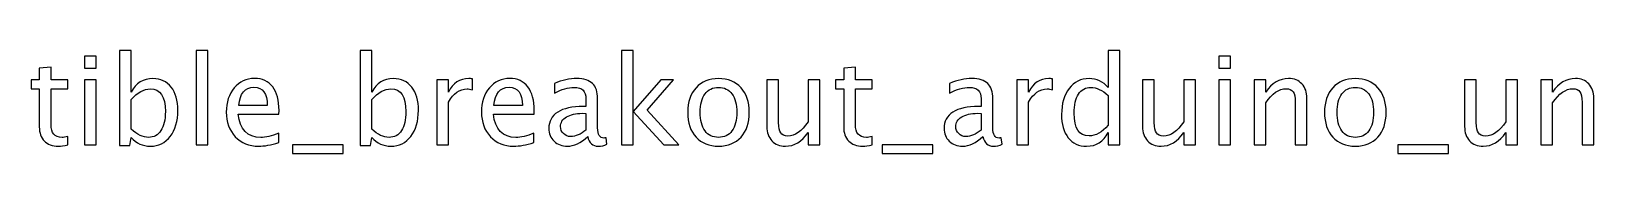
# Model space of a CAD drawing. Header units: centimetres. Extents: x -55 to 43, y -73 to 74.
# Drawn here: x 6.43 to 22.72, y -40.95 to -39.88 of the extents above; entities that cross this region are included whole.
import ezdxf

# ---------------------------------------------------------------- set-up
doc = ezdxf.new("R2010")
doc.units = ezdxf.units.CM
doc.header["$MEASUREMENT"] = 0
doc.layers.add('Layer 1', color=7, linetype='Continuous')

msp = doc.modelspace()

# ---------------------------------------------------------------- linework, layer by layer
at = {"layer": 'Layer 1'}
for points, knots in [([(7.3463, -40.86765), (7.3463, -40.86765), (7.3463, -39.88086), (7.3463, -39.88086), (7.3463, -39.88086), (7.3463, -39.88086), (7.46822, -39.88086), (7.46822, -39.88086), (7.46822, -39.88086), (7.46822, -39.88086), (7.46822, -40.31414), (7.46822, -40.31414), (7.46822, -40.31414), (7.51817, -40.21995), (7.59332, -40.17296), (7.69343, -40.17296), (7.69343, -40.17296), (7.7745, -40.17296), (7.83821, -40.20238), (7.88478, -40.26144), (7.88478, -40.26144), (7.93135, -40.32049), (7.95463, -40.40114), (7.95463, -40.50337), (7.95463, -40.50337), (7.95463, -40.61471), (7.92817, -40.70467), (7.87547, -40.77282), (7.87547, -40.77282), (7.82276, -40.84119), (7.75334, -40.87527), (7.6674, -40.87527), (7.6674, -40.87527), (7.5876, -40.87527), (7.52114, -40.84479), (7.46822, -40.78362), (7.46822, -40.78362), (7.46822, -40.78362), (7.4534, -40.86765), (7.4534, -40.86765), (7.4534, -40.86765), (7.4534, -40.86765), (7.3463, -40.86765), (7.3463, -40.86765)], [0, 0, 0, 0, 0.08333333, 0.08333333, 0.08333333, 0.08333333, 0.16666667, 0.16666667, 0.16666667, 0.16666667, 0.25, 0.25, 0.25, 0.25, 0.33333333, 0.33333333, 0.33333333, 0.33333333, 0.41666667, 0.41666667, 0.41666667, 0.41666667, 0.5, 0.5, 0.5, 0.5, 0.58333333, 0.58333333, 0.58333333, 0.58333333, 0.66666667, 0.66666667, 0.66666667, 0.66666667, 0.75, 0.75, 0.75, 0.75, 0.83333333, 0.83333333, 0.83333333, 0.83333333, 1, 1, 1, 1]), ([(8.14555, -40.86003), (8.14555, -40.86003), (8.14555, -39.88086), (8.14555, -39.88086), (8.14555, -39.88086), (8.14555, -39.88086), (8.26747, -39.88086), (8.26747, -39.88086), (8.26747, -39.88086), (8.26747, -39.88086), (8.26747, -40.86003), (8.26747, -40.86003), (8.26747, -40.86003), (8.26747, -40.86003), (8.14555, -40.86003), (8.14555, -40.86003)], [0, 0, 0, 0, 0.2, 0.2, 0.2, 0.2, 0.4, 0.4, 0.4, 0.4, 0.6, 0.6, 0.6, 0.6, 1, 1, 1, 1]), ([(9.85518, -40.86765), (9.85518, -40.86765), (9.85518, -39.88086), (9.85518, -39.88086), (9.85518, -39.88086), (9.85518, -39.88086), (9.9771, -39.88086), (9.9771, -39.88086), (9.9771, -39.88086), (9.9771, -39.88086), (9.9771, -40.31414), (9.9771, -40.31414), (9.9771, -40.31414), (10.02705, -40.21995), (10.1022, -40.17296), (10.20231, -40.17296), (10.20231, -40.17296), (10.28338, -40.17296), (10.34709, -40.20238), (10.39366, -40.26144), (10.39366, -40.26144), (10.44023, -40.32049), (10.46351, -40.40114), (10.46351, -40.50337), (10.46351, -40.50337), (10.46351, -40.61471), (10.43705, -40.70467), (10.38435, -40.77282), (10.38435, -40.77282), (10.33164, -40.84119), (10.26222, -40.87527), (10.17628, -40.87527), (10.17628, -40.87527), (10.09648, -40.87527), (10.03002, -40.84479), (9.9771, -40.78362), (9.9771, -40.78362), (9.9771, -40.78362), (9.96228, -40.86765), (9.96228, -40.86765), (9.96228, -40.86765), (9.96228, -40.86765), (9.85518, -40.86765), (9.85518, -40.86765)], [0, 0, 0, 0, 0.08333333, 0.08333333, 0.08333333, 0.08333333, 0.16666667, 0.16666667, 0.16666667, 0.16666667, 0.25, 0.25, 0.25, 0.25, 0.33333333, 0.33333333, 0.33333333, 0.33333333, 0.41666667, 0.41666667, 0.41666667, 0.41666667, 0.5, 0.5, 0.5, 0.5, 0.58333333, 0.58333333, 0.58333333, 0.58333333, 0.66666667, 0.66666667, 0.66666667, 0.66666667, 0.75, 0.75, 0.75, 0.75, 0.83333333, 0.83333333, 0.83333333, 0.83333333, 1, 1, 1, 1]), ([(12.58292, -40.86003), (12.58292, -40.86003), (12.58292, -39.88086), (12.58292, -39.88086), (12.58292, -39.88086), (12.58292, -39.88086), (12.70484, -39.88086), (12.70484, -39.88086), (12.70484, -39.88086), (12.70484, -39.88086), (12.70484, -40.51353), (12.70484, -40.51353), (12.70484, -40.51353), (12.70484, -40.51353), (12.99059, -40.18693), (12.99059, -40.18693), (12.99059, -40.18693), (12.99059, -40.18693), (13.12225, -40.18693), (13.12225, -40.18693), (13.12225, -40.18693), (13.12225, -40.18693), (12.8492, -40.50104), (12.8492, -40.50104), (12.8492, -40.50104), (12.8492, -40.50104), (13.1794, -40.86003), (13.1794, -40.86003), (13.1794, -40.86003), (13.1794, -40.86003), (13.02234, -40.86003), (13.02234, -40.86003), (13.02234, -40.86003), (13.02234, -40.86003), (12.70484, -40.5148), (12.70484, -40.5148), (12.70484, -40.5148), (12.70484, -40.5148), (12.70484, -40.86003), (12.70484, -40.86003), (12.70484, -40.86003), (12.70484, -40.86003), (12.58292, -40.86003), (12.58292, -40.86003)], [0, 0, 0, 0, 0.08333333, 0.08333333, 0.08333333, 0.08333333, 0.16666667, 0.16666667, 0.16666667, 0.16666667, 0.25, 0.25, 0.25, 0.25, 0.33333333, 0.33333333, 0.33333333, 0.33333333, 0.41666667, 0.41666667, 0.41666667, 0.41666667, 0.5, 0.5, 0.5, 0.5, 0.58333333, 0.58333333, 0.58333333, 0.58333333, 0.66666667, 0.66666667, 0.66666667, 0.66666667, 0.75, 0.75, 0.75, 0.75, 0.83333333, 0.83333333, 0.83333333, 0.83333333, 1, 1, 1, 1]), ([(17.65763, -40.86003), (17.65763, -40.86003), (17.65763, -40.73366), (17.65763, -40.73366), (17.65763, -40.73366), (17.60789, -40.82807), (17.53296, -40.87527), (17.43284, -40.87527), (17.43284, -40.87527), (17.35156, -40.87527), (17.28764, -40.84585), (17.24107, -40.78679), (17.24107, -40.78679), (17.1945, -40.72774), (17.17122, -40.64709), (17.17122, -40.54486), (17.17122, -40.54486), (17.17122, -40.4331), (17.19768, -40.34314), (17.25038, -40.27498), (17.25038, -40.27498), (17.3033, -40.20704), (17.37273, -40.17296), (17.45888, -40.17296), (17.45888, -40.17296), (17.53867, -40.17296), (17.60514, -40.20344), (17.65763, -40.26461), (17.65763, -40.26461), (17.65763, -40.26461), (17.65763, -39.88086), (17.65763, -39.88086), (17.65763, -39.88086), (17.65763, -39.88086), (17.77955, -39.88086), (17.77955, -39.88086), (17.77955, -39.88086), (17.77955, -39.88086), (17.77955, -40.86003), (17.77955, -40.86003), (17.77955, -40.86003), (17.77955, -40.86003), (17.65763, -40.86003), (17.65763, -40.86003)], [0, 0, 0, 0, 0.08333333, 0.08333333, 0.08333333, 0.08333333, 0.16666667, 0.16666667, 0.16666667, 0.16666667, 0.25, 0.25, 0.25, 0.25, 0.33333333, 0.33333333, 0.33333333, 0.33333333, 0.41666667, 0.41666667, 0.41666667, 0.41666667, 0.5, 0.5, 0.5, 0.5, 0.58333333, 0.58333333, 0.58333333, 0.58333333, 0.66666667, 0.66666667, 0.66666667, 0.66666667, 0.75, 0.75, 0.75, 0.75, 0.83333333, 0.83333333, 0.83333333, 0.83333333, 1, 1, 1, 1]), ([(6.80528, -40.85982), (6.7676, -40.87019), (6.7348, -40.87527), (6.70707, -40.87527), (6.70707, -40.87527), (6.64484, -40.87527), (6.59637, -40.85749), (6.56165, -40.82193), (6.56165, -40.82193), (6.52673, -40.78637), (6.50937, -40.73705), (6.50937, -40.67376), (6.50937, -40.67376), (6.50937, -40.67376), (6.50937, -40.27837), (6.50937, -40.27837), (6.50937, -40.27837), (6.50937, -40.27837), (6.42513, -40.27837), (6.42513, -40.27837), (6.42513, -40.27837), (6.42513, -40.27837), (6.42513, -40.18693), (6.42513, -40.18693), (6.42513, -40.18693), (6.42513, -40.18693), (6.50937, -40.18693), (6.50937, -40.18693), (6.50937, -40.18693), (6.50937, -40.18693), (6.50937, -40.06522), (6.50937, -40.06522), (6.50937, -40.06522), (6.50937, -40.06522), (6.63129, -40.05358), (6.63129, -40.05358), (6.63129, -40.05358), (6.63129, -40.05358), (6.63129, -40.18693), (6.63129, -40.18693), (6.63129, -40.18693), (6.63129, -40.18693), (6.80782, -40.18693), (6.80782, -40.18693), (6.80782, -40.18693), (6.80782, -40.18693), (6.80782, -40.27837), (6.80782, -40.27837), (6.80782, -40.27837), (6.80782, -40.27837), (6.63129, -40.27837), (6.63129, -40.27837), (6.63129, -40.27837), (6.63129, -40.27837), (6.63129, -40.65175), (6.63129, -40.65175), (6.63129, -40.65175), (6.63129, -40.7398), (6.6696, -40.78383), (6.74601, -40.78383), (6.74601, -40.78383), (6.76231, -40.78383), (6.782, -40.78108), (6.80528, -40.77579), (6.80528, -40.77579), (6.80528, -40.77579), (6.80528, -40.85982), (6.80528, -40.85982)], [0, 0, 0, 0, 0.05555556, 0.05555556, 0.05555556, 0.05555556, 0.11111111, 0.11111111, 0.11111111, 0.11111111, 0.16666667, 0.16666667, 0.16666667, 0.16666667, 0.22222222, 0.22222222, 0.22222222, 0.22222222, 0.27777778, 0.27777778, 0.27777778, 0.27777778, 0.33333333, 0.33333333, 0.33333333, 0.33333333, 0.38888889, 0.38888889, 0.38888889, 0.38888889, 0.44444444, 0.44444444, 0.44444444, 0.44444444, 0.5, 0.5, 0.5, 0.5, 0.55555556, 0.55555556, 0.55555556, 0.55555556, 0.61111111, 0.61111111, 0.61111111, 0.61111111, 0.66666667, 0.66666667, 0.66666667, 0.66666667, 0.72222222, 0.72222222, 0.72222222, 0.72222222, 0.77777778, 0.77777778, 0.77777778, 0.77777778, 0.83333333, 0.83333333, 0.83333333, 0.83333333, 0.88888889, 0.88888889, 0.88888889, 0.88888889, 1, 1, 1, 1]), ([(6.97927, -40.06374), (6.97927, -40.06374), (6.97927, -39.94182), (6.97927, -39.94182), (6.97927, -39.94182), (6.97927, -39.94182), (7.10119, -39.94182), (7.10119, -39.94182), (7.10119, -39.94182), (7.10119, -39.94182), (7.10119, -40.06374), (7.10119, -40.06374), (7.10119, -40.06374), (7.10119, -40.06374), (6.97927, -40.06374), (6.97927, -40.06374)], [0, 0, 0, 0, 0.2, 0.2, 0.2, 0.2, 0.4, 0.4, 0.4, 0.4, 0.6, 0.6, 0.6, 0.6, 1, 1, 1, 1]), ([(15.19468, -40.85982), (15.157, -40.87019), (15.1242, -40.87527), (15.09647, -40.87527), (15.09647, -40.87527), (15.03424, -40.87527), (14.98577, -40.85749), (14.95105, -40.82193), (14.95105, -40.82193), (14.91613, -40.78637), (14.89877, -40.73705), (14.89877, -40.67376), (14.89877, -40.67376), (14.89877, -40.67376), (14.89877, -40.27837), (14.89877, -40.27837), (14.89877, -40.27837), (14.89877, -40.27837), (14.81453, -40.27837), (14.81453, -40.27837), (14.81453, -40.27837), (14.81453, -40.27837), (14.81453, -40.18693), (14.81453, -40.18693), (14.81453, -40.18693), (14.81453, -40.18693), (14.89877, -40.18693), (14.89877, -40.18693), (14.89877, -40.18693), (14.89877, -40.18693), (14.89877, -40.06522), (14.89877, -40.06522), (14.89877, -40.06522), (14.89877, -40.06522), (15.02069, -40.05358), (15.02069, -40.05358), (15.02069, -40.05358), (15.02069, -40.05358), (15.02069, -40.18693), (15.02069, -40.18693), (15.02069, -40.18693), (15.02069, -40.18693), (15.19722, -40.18693), (15.19722, -40.18693), (15.19722, -40.18693), (15.19722, -40.18693), (15.19722, -40.27837), (15.19722, -40.27837), (15.19722, -40.27837), (15.19722, -40.27837), (15.02069, -40.27837), (15.02069, -40.27837), (15.02069, -40.27837), (15.02069, -40.27837), (15.02069, -40.65175), (15.02069, -40.65175), (15.02069, -40.65175), (15.02069, -40.7398), (15.059, -40.78383), (15.13541, -40.78383), (15.13541, -40.78383), (15.15171, -40.78383), (15.1714, -40.78108), (15.19468, -40.77579), (15.19468, -40.77579), (15.19468, -40.77579), (15.19468, -40.85982), (15.19468, -40.85982)], [0, 0, 0, 0, 0.05555556, 0.05555556, 0.05555556, 0.05555556, 0.11111111, 0.11111111, 0.11111111, 0.11111111, 0.16666667, 0.16666667, 0.16666667, 0.16666667, 0.22222222, 0.22222222, 0.22222222, 0.22222222, 0.27777778, 0.27777778, 0.27777778, 0.27777778, 0.33333333, 0.33333333, 0.33333333, 0.33333333, 0.38888889, 0.38888889, 0.38888889, 0.38888889, 0.44444444, 0.44444444, 0.44444444, 0.44444444, 0.5, 0.5, 0.5, 0.5, 0.55555556, 0.55555556, 0.55555556, 0.55555556, 0.61111111, 0.61111111, 0.61111111, 0.61111111, 0.66666667, 0.66666667, 0.66666667, 0.66666667, 0.72222222, 0.72222222, 0.72222222, 0.72222222, 0.77777778, 0.77777778, 0.77777778, 0.77777778, 0.83333333, 0.83333333, 0.83333333, 0.83333333, 0.88888889, 0.88888889, 0.88888889, 0.88888889, 1, 1, 1, 1]), ([(18.81206, -40.06374), (18.81206, -40.06374), (18.81206, -39.94182), (18.81206, -39.94182), (18.81206, -39.94182), (18.81206, -39.94182), (18.93398, -39.94182), (18.93398, -39.94182), (18.93398, -39.94182), (18.93398, -39.94182), (18.93398, -40.06374), (18.93398, -40.06374), (18.93398, -40.06374), (18.93398, -40.06374), (18.81206, -40.06374), (18.81206, -40.06374)], [0, 0, 0, 0, 0.2, 0.2, 0.2, 0.2, 0.4, 0.4, 0.4, 0.4, 0.6, 0.6, 0.6, 0.6, 1, 1, 1, 1]), ([(6.97927, -40.86003), (6.97927, -40.86003), (6.97927, -40.18693), (6.97927, -40.18693), (6.97927, -40.18693), (6.97927, -40.18693), (7.10119, -40.18693), (7.10119, -40.18693), (7.10119, -40.18693), (7.10119, -40.18693), (7.10119, -40.86003), (7.10119, -40.86003), (7.10119, -40.86003), (7.10119, -40.86003), (6.97927, -40.86003), (6.97927, -40.86003)], [0, 0, 0, 0, 0.2, 0.2, 0.2, 0.2, 0.4, 0.4, 0.4, 0.4, 0.6, 0.6, 0.6, 0.6, 1, 1, 1, 1]), ([(9.00661, -40.83844), (8.9247, -40.86299), (8.85463, -40.87527), (8.79621, -40.87527), (8.79621, -40.87527), (8.69652, -40.87527), (8.61545, -40.84225), (8.55301, -40.77642), (8.55301, -40.77642), (8.49057, -40.71059), (8.45924, -40.62529), (8.45924, -40.5203), (8.45924, -40.5203), (8.45924, -40.41849), (8.48676, -40.33488), (8.542, -40.26948), (8.542, -40.26948), (8.59725, -40.20429), (8.66794, -40.17169), (8.75409, -40.17169), (8.75409, -40.17169), (8.83558, -40.17169), (8.89866, -40.20069), (8.94311, -40.25868), (8.94311, -40.25868), (8.98756, -40.31668), (9.00979, -40.39881), (9.00979, -40.50528), (9.00979, -40.50528), (9.00979, -40.50528), (9.00915, -40.54253), (9.00915, -40.54253), (9.00915, -40.54253), (9.00915, -40.54253), (8.5837, -40.54253), (8.5837, -40.54253), (8.5837, -40.54253), (8.60148, -40.7034), (8.68001, -40.78383), (8.81907, -40.78383), (8.81907, -40.78383), (8.87009, -40.78383), (8.93253, -40.76944), (9.00661, -40.74065), (9.00661, -40.74065), (9.00661, -40.74065), (9.00661, -40.83844), (9.00661, -40.83844)], [0, 0, 0, 0, 0.07692308, 0.07692308, 0.07692308, 0.07692308, 0.15384615, 0.15384615, 0.15384615, 0.15384615, 0.23076923, 0.23076923, 0.23076923, 0.23076923, 0.30769231, 0.30769231, 0.30769231, 0.30769231, 0.38461538, 0.38461538, 0.38461538, 0.38461538, 0.46153846, 0.46153846, 0.46153846, 0.46153846, 0.53846154, 0.53846154, 0.53846154, 0.53846154, 0.61538462, 0.61538462, 0.61538462, 0.61538462, 0.69230769, 0.69230769, 0.69230769, 0.69230769, 0.76923077, 0.76923077, 0.76923077, 0.76923077, 0.84615385, 0.84615385, 0.84615385, 0.84615385, 1, 1, 1, 1]), ([(10.65443, -40.86003), (10.65443, -40.86003), (10.65443, -40.18693), (10.65443, -40.18693), (10.65443, -40.18693), (10.65443, -40.18693), (10.77635, -40.18693), (10.77635, -40.18693), (10.77635, -40.18693), (10.77635, -40.18693), (10.77635, -40.31414), (10.77635, -40.31414), (10.77635, -40.31414), (10.82482, -40.21995), (10.8951, -40.17296), (10.98738, -40.17296), (10.98738, -40.17296), (10.99987, -40.17296), (11.01299, -40.17402), (11.02654, -40.17613), (11.02654, -40.17613), (11.02654, -40.17613), (11.02654, -40.29022), (11.02654, -40.29022), (11.02654, -40.29022), (11.00537, -40.28324), (10.98675, -40.27964), (10.97066, -40.27964), (10.97066, -40.27964), (10.89319, -40.27964), (10.82842, -40.32536), (10.77635, -40.41701), (10.77635, -40.41701), (10.77635, -40.41701), (10.77635, -40.86003), (10.77635, -40.86003), (10.77635, -40.86003), (10.77635, -40.86003), (10.65443, -40.86003), (10.65443, -40.86003)], [0, 0, 0, 0, 0.09090909, 0.09090909, 0.09090909, 0.09090909, 0.18181818, 0.18181818, 0.18181818, 0.18181818, 0.27272727, 0.27272727, 0.27272727, 0.27272727, 0.36363636, 0.36363636, 0.36363636, 0.36363636, 0.45454545, 0.45454545, 0.45454545, 0.45454545, 0.54545455, 0.54545455, 0.54545455, 0.54545455, 0.63636364, 0.63636364, 0.63636364, 0.63636364, 0.72727273, 0.72727273, 0.72727273, 0.72727273, 0.81818182, 0.81818182, 0.81818182, 0.81818182, 1, 1, 1, 1]), ([(11.6681, -40.83844), (11.58619, -40.86299), (11.51612, -40.87527), (11.4577, -40.87527), (11.4577, -40.87527), (11.35801, -40.87527), (11.27694, -40.84225), (11.2145, -40.77642), (11.2145, -40.77642), (11.15206, -40.71059), (11.12073, -40.62529), (11.12073, -40.5203), (11.12073, -40.5203), (11.12073, -40.41849), (11.14825, -40.33488), (11.20349, -40.26948), (11.20349, -40.26948), (11.25874, -40.20429), (11.32943, -40.17169), (11.41558, -40.17169), (11.41558, -40.17169), (11.49707, -40.17169), (11.56015, -40.20069), (11.6046, -40.25868), (11.6046, -40.25868), (11.64905, -40.31668), (11.67128, -40.39881), (11.67128, -40.50528), (11.67128, -40.50528), (11.67128, -40.50528), (11.67064, -40.54253), (11.67064, -40.54253), (11.67064, -40.54253), (11.67064, -40.54253), (11.24519, -40.54253), (11.24519, -40.54253), (11.24519, -40.54253), (11.26297, -40.7034), (11.3415, -40.78383), (11.48056, -40.78383), (11.48056, -40.78383), (11.53158, -40.78383), (11.59402, -40.76944), (11.6681, -40.74065), (11.6681, -40.74065), (11.6681, -40.74065), (11.6681, -40.83844), (11.6681, -40.83844)], [0, 0, 0, 0, 0.07692308, 0.07692308, 0.07692308, 0.07692308, 0.15384615, 0.15384615, 0.15384615, 0.15384615, 0.23076923, 0.23076923, 0.23076923, 0.23076923, 0.30769231, 0.30769231, 0.30769231, 0.30769231, 0.38461538, 0.38461538, 0.38461538, 0.38461538, 0.46153846, 0.46153846, 0.46153846, 0.46153846, 0.53846154, 0.53846154, 0.53846154, 0.53846154, 0.61538462, 0.61538462, 0.61538462, 0.61538462, 0.69230769, 0.69230769, 0.69230769, 0.69230769, 0.76923077, 0.76923077, 0.76923077, 0.76923077, 0.84615385, 0.84615385, 0.84615385, 0.84615385, 1, 1, 1, 1]), ([(12.22859, -40.7743), (12.15536, -40.84161), (12.08487, -40.87527), (12.01714, -40.87527), (12.01714, -40.87527), (11.96147, -40.87527), (11.91511, -40.85791), (11.8785, -40.82299), (11.8785, -40.82299), (11.84167, -40.78806), (11.82325, -40.74404), (11.82325, -40.69091), (11.82325, -40.69091), (11.82325, -40.61746), (11.85415, -40.56094), (11.91596, -40.52157), (11.91596, -40.52157), (11.97777, -40.4822), (12.06646, -40.46252), (12.18203, -40.46252), (12.18203, -40.46252), (12.18203, -40.46252), (12.2106, -40.46252), (12.2106, -40.46252), (12.2106, -40.46252), (12.2106, -40.46252), (12.2106, -40.38145), (12.2106, -40.38145), (12.2106, -40.38145), (12.2106, -40.30335), (12.16996, -40.2644), (12.08847, -40.2644), (12.08847, -40.2644), (12.02539, -40.2644), (11.95639, -40.2843), (11.88167, -40.32409), (11.88167, -40.32409), (11.88167, -40.32409), (11.88167, -40.22376), (11.88167, -40.22376), (11.88167, -40.22376), (11.9638, -40.18989), (12.04127, -40.17296), (12.11387, -40.17296), (12.11387, -40.17296), (12.18859, -40.17296), (12.24383, -40.18989), (12.27918, -40.22397), (12.27918, -40.22397), (12.31474, -40.25805), (12.33252, -40.31054), (12.33252, -40.38145), (12.33252, -40.38145), (12.33252, -40.38145), (12.33252, -40.68562), (12.33252, -40.68562), (12.33252, -40.68562), (12.33252, -40.75525), (12.3539, -40.79018), (12.39687, -40.79018), (12.39687, -40.79018), (12.40216, -40.79018), (12.40999, -40.78933), (12.42036, -40.78764), (12.42036, -40.78764), (12.42036, -40.78764), (12.42904, -40.85537), (12.42904, -40.85537), (12.42904, -40.85537), (12.40131, -40.86871), (12.37083, -40.87527), (12.33739, -40.87527), (12.33739, -40.87527), (12.28045, -40.87527), (12.24426, -40.84161), (12.22859, -40.7743)], [0, 0, 0, 0, 0.05, 0.05, 0.05, 0.05, 0.1, 0.1, 0.1, 0.1, 0.15, 0.15, 0.15, 0.15, 0.2, 0.2, 0.2, 0.2, 0.25, 0.25, 0.25, 0.25, 0.3, 0.3, 0.3, 0.3, 0.35, 0.35, 0.35, 0.35, 0.4, 0.4, 0.4, 0.4, 0.45, 0.45, 0.45, 0.45, 0.5, 0.5, 0.5, 0.5, 0.55, 0.55, 0.55, 0.55, 0.6, 0.6, 0.6, 0.6, 0.65, 0.65, 0.65, 0.65, 0.7, 0.7, 0.7, 0.7, 0.75, 0.75, 0.75, 0.75, 0.8, 0.8, 0.8, 0.8, 0.85, 0.85, 0.85, 0.85, 0.9, 0.9, 0.9, 0.9, 1, 1, 1, 1]), ([(13.59321, -40.87527), (13.49436, -40.87527), (13.41605, -40.84373), (13.35847, -40.78065), (13.35847, -40.78065), (13.30069, -40.71758), (13.2719, -40.63185), (13.2719, -40.52369), (13.2719, -40.52369), (13.2719, -40.41574), (13.30069, -40.33023), (13.35847, -40.26736), (13.35847, -40.26736), (13.41605, -40.2045), (13.49436, -40.17296), (13.59321, -40.17296), (13.59321, -40.17296), (13.69206, -40.17296), (13.77038, -40.2045), (13.82795, -40.26736), (13.82795, -40.26736), (13.88573, -40.33023), (13.91452, -40.41574), (13.91452, -40.52369), (13.91452, -40.52369), (13.91452, -40.63185), (13.88573, -40.71758), (13.82795, -40.78065), (13.82795, -40.78065), (13.77038, -40.84373), (13.69206, -40.87527), (13.59321, -40.87527)], [0, 0, 0, 0, 0.11111111, 0.11111111, 0.11111111, 0.11111111, 0.22222222, 0.22222222, 0.22222222, 0.22222222, 0.33333333, 0.33333333, 0.33333333, 0.33333333, 0.44444444, 0.44444444, 0.44444444, 0.44444444, 0.55555556, 0.55555556, 0.55555556, 0.55555556, 0.66666667, 0.66666667, 0.66666667, 0.66666667, 0.77777778, 0.77777778, 0.77777778, 0.77777778, 1, 1, 1, 1]), ([(14.52708, -40.86003), (14.52708, -40.86003), (14.52708, -40.73345), (14.52708, -40.73345), (14.52708, -40.73345), (14.4621, -40.82807), (14.38315, -40.87527), (14.29044, -40.87527), (14.29044, -40.87527), (14.23159, -40.87527), (14.18482, -40.85685), (14.1501, -40.81981), (14.1501, -40.81981), (14.11518, -40.78277), (14.09782, -40.73303), (14.09782, -40.67016), (14.09782, -40.67016), (14.09782, -40.67016), (14.09782, -40.18693), (14.09782, -40.18693), (14.09782, -40.18693), (14.09782, -40.18693), (14.21974, -40.18693), (14.21974, -40.18693), (14.21974, -40.18693), (14.21974, -40.18693), (14.21974, -40.63037), (14.21974, -40.63037), (14.21974, -40.63037), (14.21974, -40.68096), (14.22715, -40.71673), (14.24175, -40.7379), (14.24175, -40.7379), (14.25657, -40.75928), (14.28112, -40.76986), (14.31563, -40.76986), (14.31563, -40.76986), (14.39013, -40.76986), (14.46083, -40.72096), (14.52708, -40.62296), (14.52708, -40.62296), (14.52708, -40.62296), (14.52708, -40.18693), (14.52708, -40.18693), (14.52708, -40.18693), (14.52708, -40.18693), (14.649, -40.18693), (14.649, -40.18693), (14.649, -40.18693), (14.649, -40.18693), (14.649, -40.86003), (14.649, -40.86003), (14.649, -40.86003), (14.649, -40.86003), (14.52708, -40.86003), (14.52708, -40.86003)], [0, 0, 0, 0, 0.06666667, 0.06666667, 0.06666667, 0.06666667, 0.13333333, 0.13333333, 0.13333333, 0.13333333, 0.2, 0.2, 0.2, 0.2, 0.26666667, 0.26666667, 0.26666667, 0.26666667, 0.33333333, 0.33333333, 0.33333333, 0.33333333, 0.4, 0.4, 0.4, 0.4, 0.46666667, 0.46666667, 0.46666667, 0.46666667, 0.53333333, 0.53333333, 0.53333333, 0.53333333, 0.6, 0.6, 0.6, 0.6, 0.66666667, 0.66666667, 0.66666667, 0.66666667, 0.73333333, 0.73333333, 0.73333333, 0.73333333, 0.8, 0.8, 0.8, 0.8, 0.86666667, 0.86666667, 0.86666667, 0.86666667, 1, 1, 1, 1]), ([(16.35059, -40.7743), (16.27736, -40.84161), (16.20687, -40.87527), (16.13914, -40.87527), (16.13914, -40.87527), (16.08347, -40.87527), (16.03711, -40.85791), (16.0005, -40.82299), (16.0005, -40.82299), (15.96367, -40.78806), (15.94525, -40.74404), (15.94525, -40.69091), (15.94525, -40.69091), (15.94525, -40.61746), (15.97615, -40.56094), (16.03796, -40.52157), (16.03796, -40.52157), (16.09977, -40.4822), (16.18846, -40.46252), (16.30403, -40.46252), (16.30403, -40.46252), (16.30403, -40.46252), (16.3326, -40.46252), (16.3326, -40.46252), (16.3326, -40.46252), (16.3326, -40.46252), (16.3326, -40.38145), (16.3326, -40.38145), (16.3326, -40.38145), (16.3326, -40.30335), (16.29196, -40.2644), (16.21047, -40.2644), (16.21047, -40.2644), (16.14739, -40.2644), (16.07839, -40.2843), (16.00367, -40.32409), (16.00367, -40.32409), (16.00367, -40.32409), (16.00367, -40.22376), (16.00367, -40.22376), (16.00367, -40.22376), (16.0858, -40.18989), (16.16327, -40.17296), (16.23587, -40.17296), (16.23587, -40.17296), (16.31059, -40.17296), (16.36583, -40.18989), (16.40118, -40.22397), (16.40118, -40.22397), (16.43674, -40.25805), (16.45452, -40.31054), (16.45452, -40.38145), (16.45452, -40.38145), (16.45452, -40.38145), (16.45452, -40.68562), (16.45452, -40.68562), (16.45452, -40.68562), (16.45452, -40.75525), (16.4759, -40.79018), (16.51887, -40.79018), (16.51887, -40.79018), (16.52416, -40.79018), (16.53199, -40.78933), (16.54236, -40.78764), (16.54236, -40.78764), (16.54236, -40.78764), (16.55104, -40.85537), (16.55104, -40.85537), (16.55104, -40.85537), (16.52331, -40.86871), (16.49283, -40.87527), (16.45939, -40.87527), (16.45939, -40.87527), (16.40245, -40.87527), (16.36626, -40.84161), (16.35059, -40.7743)], [0, 0, 0, 0, 0.05, 0.05, 0.05, 0.05, 0.1, 0.1, 0.1, 0.1, 0.15, 0.15, 0.15, 0.15, 0.2, 0.2, 0.2, 0.2, 0.25, 0.25, 0.25, 0.25, 0.3, 0.3, 0.3, 0.3, 0.35, 0.35, 0.35, 0.35, 0.4, 0.4, 0.4, 0.4, 0.45, 0.45, 0.45, 0.45, 0.5, 0.5, 0.5, 0.5, 0.55, 0.55, 0.55, 0.55, 0.6, 0.6, 0.6, 0.6, 0.65, 0.65, 0.65, 0.65, 0.7, 0.7, 0.7, 0.7, 0.75, 0.75, 0.75, 0.75, 0.8, 0.8, 0.8, 0.8, 0.85, 0.85, 0.85, 0.85, 0.9, 0.9, 0.9, 0.9, 1, 1, 1, 1]), ([(16.70492, -40.86003), (16.70492, -40.86003), (16.70492, -40.18693), (16.70492, -40.18693), (16.70492, -40.18693), (16.70492, -40.18693), (16.82684, -40.18693), (16.82684, -40.18693), (16.82684, -40.18693), (16.82684, -40.18693), (16.82684, -40.31414), (16.82684, -40.31414), (16.82684, -40.31414), (16.87531, -40.21995), (16.94559, -40.17296), (17.03787, -40.17296), (17.03787, -40.17296), (17.05036, -40.17296), (17.06348, -40.17402), (17.07703, -40.17613), (17.07703, -40.17613), (17.07703, -40.17613), (17.07703, -40.29022), (17.07703, -40.29022), (17.07703, -40.29022), (17.05586, -40.28324), (17.03724, -40.27964), (17.02115, -40.27964), (17.02115, -40.27964), (16.94368, -40.27964), (16.87891, -40.32536), (16.82684, -40.41701), (16.82684, -40.41701), (16.82684, -40.41701), (16.82684, -40.86003), (16.82684, -40.86003), (16.82684, -40.86003), (16.82684, -40.86003), (16.70492, -40.86003), (16.70492, -40.86003)], [0, 0, 0, 0, 0.09090909, 0.09090909, 0.09090909, 0.09090909, 0.18181818, 0.18181818, 0.18181818, 0.18181818, 0.27272727, 0.27272727, 0.27272727, 0.27272727, 0.36363636, 0.36363636, 0.36363636, 0.36363636, 0.45454545, 0.45454545, 0.45454545, 0.45454545, 0.54545455, 0.54545455, 0.54545455, 0.54545455, 0.63636364, 0.63636364, 0.63636364, 0.63636364, 0.72727273, 0.72727273, 0.72727273, 0.72727273, 0.81818182, 0.81818182, 0.81818182, 0.81818182, 1, 1, 1, 1]), ([(18.44545, -40.86003), (18.44545, -40.86003), (18.44545, -40.73345), (18.44545, -40.73345), (18.44545, -40.73345), (18.38047, -40.82807), (18.30152, -40.87527), (18.20881, -40.87527), (18.20881, -40.87527), (18.14996, -40.87527), (18.10319, -40.85685), (18.06847, -40.81981), (18.06847, -40.81981), (18.03355, -40.78277), (18.01619, -40.73303), (18.01619, -40.67016), (18.01619, -40.67016), (18.01619, -40.67016), (18.01619, -40.18693), (18.01619, -40.18693), (18.01619, -40.18693), (18.01619, -40.18693), (18.13811, -40.18693), (18.13811, -40.18693), (18.13811, -40.18693), (18.13811, -40.18693), (18.13811, -40.63037), (18.13811, -40.63037), (18.13811, -40.63037), (18.13811, -40.68096), (18.14552, -40.71673), (18.16012, -40.7379), (18.16012, -40.7379), (18.17494, -40.75928), (18.19949, -40.76986), (18.234, -40.76986), (18.234, -40.76986), (18.3085, -40.76986), (18.3792, -40.72096), (18.44545, -40.62296), (18.44545, -40.62296), (18.44545, -40.62296), (18.44545, -40.18693), (18.44545, -40.18693), (18.44545, -40.18693), (18.44545, -40.18693), (18.56737, -40.18693), (18.56737, -40.18693), (18.56737, -40.18693), (18.56737, -40.18693), (18.56737, -40.86003), (18.56737, -40.86003), (18.56737, -40.86003), (18.56737, -40.86003), (18.44545, -40.86003), (18.44545, -40.86003)], [0, 0, 0, 0, 0.06666667, 0.06666667, 0.06666667, 0.06666667, 0.13333333, 0.13333333, 0.13333333, 0.13333333, 0.2, 0.2, 0.2, 0.2, 0.26666667, 0.26666667, 0.26666667, 0.26666667, 0.33333333, 0.33333333, 0.33333333, 0.33333333, 0.4, 0.4, 0.4, 0.4, 0.46666667, 0.46666667, 0.46666667, 0.46666667, 0.53333333, 0.53333333, 0.53333333, 0.53333333, 0.6, 0.6, 0.6, 0.6, 0.66666667, 0.66666667, 0.66666667, 0.66666667, 0.73333333, 0.73333333, 0.73333333, 0.73333333, 0.8, 0.8, 0.8, 0.8, 0.86666667, 0.86666667, 0.86666667, 0.86666667, 1, 1, 1, 1]), ([(18.81206, -40.86003), (18.81206, -40.86003), (18.81206, -40.18693), (18.81206, -40.18693), (18.81206, -40.18693), (18.81206, -40.18693), (18.93398, -40.18693), (18.93398, -40.18693), (18.93398, -40.18693), (18.93398, -40.18693), (18.93398, -40.86003), (18.93398, -40.86003), (18.93398, -40.86003), (18.93398, -40.86003), (18.81206, -40.86003), (18.81206, -40.86003)], [0, 0, 0, 0, 0.2, 0.2, 0.2, 0.2, 0.4, 0.4, 0.4, 0.4, 0.6, 0.6, 0.6, 0.6, 1, 1, 1, 1]), ([(19.17909, -40.86003), (19.17909, -40.86003), (19.17909, -40.18693), (19.17909, -40.18693), (19.17909, -40.18693), (19.17909, -40.18693), (19.30101, -40.18693), (19.30101, -40.18693), (19.30101, -40.18693), (19.30101, -40.18693), (19.30101, -40.31414), (19.30101, -40.31414), (19.30101, -40.31414), (19.36557, -40.21995), (19.44473, -40.17296), (19.53829, -40.17296), (19.53829, -40.17296), (19.59713, -40.17296), (19.64391, -40.19137), (19.67841, -40.22842), (19.67841, -40.22842), (19.71291, -40.26525), (19.73027, -40.31499), (19.73027, -40.37722), (19.73027, -40.37722), (19.73027, -40.37722), (19.73027, -40.86003), (19.73027, -40.86003), (19.73027, -40.86003), (19.73027, -40.86003), (19.60835, -40.86003), (19.60835, -40.86003), (19.60835, -40.86003), (19.60835, -40.86003), (19.60835, -40.41701), (19.60835, -40.41701), (19.60835, -40.41701), (19.60835, -40.36706), (19.60094, -40.3315), (19.58634, -40.31033), (19.58634, -40.31033), (19.57152, -40.28895), (19.54718, -40.27837), (19.5131, -40.27837), (19.5131, -40.27837), (19.43817, -40.27837), (19.36747, -40.32726), (19.30101, -40.42505), (19.30101, -40.42505), (19.30101, -40.42505), (19.30101, -40.86003), (19.30101, -40.86003), (19.30101, -40.86003), (19.30101, -40.86003), (19.17909, -40.86003), (19.17909, -40.86003)], [0, 0, 0, 0, 0.06666667, 0.06666667, 0.06666667, 0.06666667, 0.13333333, 0.13333333, 0.13333333, 0.13333333, 0.2, 0.2, 0.2, 0.2, 0.26666667, 0.26666667, 0.26666667, 0.26666667, 0.33333333, 0.33333333, 0.33333333, 0.33333333, 0.4, 0.4, 0.4, 0.4, 0.46666667, 0.46666667, 0.46666667, 0.46666667, 0.53333333, 0.53333333, 0.53333333, 0.53333333, 0.6, 0.6, 0.6, 0.6, 0.66666667, 0.66666667, 0.66666667, 0.66666667, 0.73333333, 0.73333333, 0.73333333, 0.73333333, 0.8, 0.8, 0.8, 0.8, 0.86666667, 0.86666667, 0.86666667, 0.86666667, 1, 1, 1, 1]), ([(20.23531, -40.87527), (20.13646, -40.87527), (20.05815, -40.84373), (20.00057, -40.78065), (20.00057, -40.78065), (19.94279, -40.71758), (19.914, -40.63185), (19.914, -40.52369), (19.914, -40.52369), (19.914, -40.41574), (19.94279, -40.33023), (20.00057, -40.26736), (20.00057, -40.26736), (20.05815, -40.2045), (20.13646, -40.17296), (20.23531, -40.17296), (20.23531, -40.17296), (20.33416, -40.17296), (20.41248, -40.2045), (20.47005, -40.26736), (20.47005, -40.26736), (20.52783, -40.33023), (20.55662, -40.41574), (20.55662, -40.52369), (20.55662, -40.52369), (20.55662, -40.63185), (20.52783, -40.71758), (20.47005, -40.78065), (20.47005, -40.78065), (20.41248, -40.84373), (20.33416, -40.87527), (20.23531, -40.87527)], [0, 0, 0, 0, 0.11111111, 0.11111111, 0.11111111, 0.11111111, 0.22222222, 0.22222222, 0.22222222, 0.22222222, 0.33333333, 0.33333333, 0.33333333, 0.33333333, 0.44444444, 0.44444444, 0.44444444, 0.44444444, 0.55555556, 0.55555556, 0.55555556, 0.55555556, 0.66666667, 0.66666667, 0.66666667, 0.66666667, 0.77777778, 0.77777778, 0.77777778, 0.77777778, 1, 1, 1, 1]), ([(21.80418, -40.86003), (21.80418, -40.86003), (21.80418, -40.73345), (21.80418, -40.73345), (21.80418, -40.73345), (21.7392, -40.82807), (21.66025, -40.87527), (21.56754, -40.87527), (21.56754, -40.87527), (21.50869, -40.87527), (21.46192, -40.85685), (21.4272, -40.81981), (21.4272, -40.81981), (21.39228, -40.78277), (21.37492, -40.73303), (21.37492, -40.67016), (21.37492, -40.67016), (21.37492, -40.67016), (21.37492, -40.18693), (21.37492, -40.18693), (21.37492, -40.18693), (21.37492, -40.18693), (21.49684, -40.18693), (21.49684, -40.18693), (21.49684, -40.18693), (21.49684, -40.18693), (21.49684, -40.63037), (21.49684, -40.63037), (21.49684, -40.63037), (21.49684, -40.68096), (21.50425, -40.71673), (21.51885, -40.7379), (21.51885, -40.7379), (21.53367, -40.75928), (21.55822, -40.76986), (21.59273, -40.76986), (21.59273, -40.76986), (21.66723, -40.76986), (21.73793, -40.72096), (21.80418, -40.62296), (21.80418, -40.62296), (21.80418, -40.62296), (21.80418, -40.18693), (21.80418, -40.18693), (21.80418, -40.18693), (21.80418, -40.18693), (21.9261, -40.18693), (21.9261, -40.18693), (21.9261, -40.18693), (21.9261, -40.18693), (21.9261, -40.86003), (21.9261, -40.86003), (21.9261, -40.86003), (21.9261, -40.86003), (21.80418, -40.86003), (21.80418, -40.86003)], [0, 0, 0, 0, 0.06666667, 0.06666667, 0.06666667, 0.06666667, 0.13333333, 0.13333333, 0.13333333, 0.13333333, 0.2, 0.2, 0.2, 0.2, 0.26666667, 0.26666667, 0.26666667, 0.26666667, 0.33333333, 0.33333333, 0.33333333, 0.33333333, 0.4, 0.4, 0.4, 0.4, 0.46666667, 0.46666667, 0.46666667, 0.46666667, 0.53333333, 0.53333333, 0.53333333, 0.53333333, 0.6, 0.6, 0.6, 0.6, 0.66666667, 0.66666667, 0.66666667, 0.66666667, 0.73333333, 0.73333333, 0.73333333, 0.73333333, 0.8, 0.8, 0.8, 0.8, 0.86666667, 0.86666667, 0.86666667, 0.86666667, 1, 1, 1, 1]), ([(22.17079, -40.86003), (22.17079, -40.86003), (22.17079, -40.18693), (22.17079, -40.18693), (22.17079, -40.18693), (22.17079, -40.18693), (22.29271, -40.18693), (22.29271, -40.18693), (22.29271, -40.18693), (22.29271, -40.18693), (22.29271, -40.31414), (22.29271, -40.31414), (22.29271, -40.31414), (22.35727, -40.21995), (22.43643, -40.17296), (22.52999, -40.17296), (22.52999, -40.17296), (22.58883, -40.17296), (22.63561, -40.19137), (22.67011, -40.22842), (22.67011, -40.22842), (22.70461, -40.26525), (22.72197, -40.31499), (22.72197, -40.37722), (22.72197, -40.37722), (22.72197, -40.37722), (22.72197, -40.86003), (22.72197, -40.86003), (22.72197, -40.86003), (22.72197, -40.86003), (22.60005, -40.86003), (22.60005, -40.86003), (22.60005, -40.86003), (22.60005, -40.86003), (22.60005, -40.41701), (22.60005, -40.41701), (22.60005, -40.41701), (22.60005, -40.36706), (22.59264, -40.3315), (22.57804, -40.31033), (22.57804, -40.31033), (22.56322, -40.28895), (22.53888, -40.27837), (22.5048, -40.27837), (22.5048, -40.27837), (22.42987, -40.27837), (22.35917, -40.32726), (22.29271, -40.42505), (22.29271, -40.42505), (22.29271, -40.42505), (22.29271, -40.86003), (22.29271, -40.86003), (22.29271, -40.86003), (22.29271, -40.86003), (22.17079, -40.86003), (22.17079, -40.86003)], [0, 0, 0, 0, 0.06666667, 0.06666667, 0.06666667, 0.06666667, 0.13333333, 0.13333333, 0.13333333, 0.13333333, 0.2, 0.2, 0.2, 0.2, 0.26666667, 0.26666667, 0.26666667, 0.26666667, 0.33333333, 0.33333333, 0.33333333, 0.33333333, 0.4, 0.4, 0.4, 0.4, 0.46666667, 0.46666667, 0.46666667, 0.46666667, 0.53333333, 0.53333333, 0.53333333, 0.53333333, 0.6, 0.6, 0.6, 0.6, 0.66666667, 0.66666667, 0.66666667, 0.66666667, 0.73333333, 0.73333333, 0.73333333, 0.73333333, 0.8, 0.8, 0.8, 0.8, 0.86666667, 0.86666667, 0.86666667, 0.86666667, 1, 1, 1, 1]), ([(7.46822, -40.69959), (7.53109, -40.75568), (7.59099, -40.78383), (7.64793, -40.78383), (7.64793, -40.78383), (7.70402, -40.78383), (7.74741, -40.76033), (7.77789, -40.71356), (7.77789, -40.71356), (7.80858, -40.66678), (7.82382, -40.60095), (7.82382, -40.51586), (7.82382, -40.51586), (7.82382, -40.35838), (7.77175, -40.27964), (7.66761, -40.27964), (7.66761, -40.27964), (7.59945, -40.27964), (7.53299, -40.31647), (7.46822, -40.39034), (7.46822, -40.39034), (7.46822, -40.39034), (7.46822, -40.69959), (7.46822, -40.69959)], [0, 0, 0, 0, 0.14285714, 0.14285714, 0.14285714, 0.14285714, 0.28571429, 0.28571429, 0.28571429, 0.28571429, 0.42857143, 0.42857143, 0.42857143, 0.42857143, 0.57142857, 0.57142857, 0.57142857, 0.57142857, 0.71428571, 0.71428571, 0.71428571, 0.71428571, 1, 1, 1, 1]), ([(8.59005, -40.45109), (8.59005, -40.45109), (8.88723, -40.45109), (8.88723, -40.45109), (8.88723, -40.45109), (8.88723, -40.32578), (8.84045, -40.26313), (8.74711, -40.26313), (8.74711, -40.26313), (8.65313, -40.26313), (8.60085, -40.32578), (8.59005, -40.45109)], [0, 0, 0, 0, 0.25, 0.25, 0.25, 0.25, 0.5, 0.5, 0.5, 0.5, 1, 1, 1, 1]), ([(9.9771, -40.69959), (10.03997, -40.75568), (10.09987, -40.78383), (10.15681, -40.78383), (10.15681, -40.78383), (10.2129, -40.78383), (10.25629, -40.76033), (10.28677, -40.71356), (10.28677, -40.71356), (10.31746, -40.66678), (10.3327, -40.60095), (10.3327, -40.51586), (10.3327, -40.51586), (10.3327, -40.35838), (10.28063, -40.27964), (10.17649, -40.27964), (10.17649, -40.27964), (10.10833, -40.27964), (10.04187, -40.31647), (9.9771, -40.39034), (9.9771, -40.39034), (9.9771, -40.39034), (9.9771, -40.69959), (9.9771, -40.69959)], [0, 0, 0, 0, 0.14285714, 0.14285714, 0.14285714, 0.14285714, 0.28571429, 0.28571429, 0.28571429, 0.28571429, 0.42857143, 0.42857143, 0.42857143, 0.42857143, 0.57142857, 0.57142857, 0.57142857, 0.57142857, 0.71428571, 0.71428571, 0.71428571, 0.71428571, 1, 1, 1, 1]), ([(11.25154, -40.45109), (11.25154, -40.45109), (11.54872, -40.45109), (11.54872, -40.45109), (11.54872, -40.45109), (11.54872, -40.32578), (11.50194, -40.26313), (11.4086, -40.26313), (11.4086, -40.26313), (11.31462, -40.26313), (11.26234, -40.32578), (11.25154, -40.45109)], [0, 0, 0, 0, 0.25, 0.25, 0.25, 0.25, 0.5, 0.5, 0.5, 0.5, 1, 1, 1, 1]), ([(13.593, -40.78383), (13.65332, -40.78383), (13.70031, -40.76118), (13.73376, -40.71567), (13.73376, -40.71567), (13.76699, -40.67038), (13.78371, -40.60624), (13.78371, -40.52369), (13.78371, -40.52369), (13.78371, -40.44135), (13.76699, -40.37743), (13.73376, -40.33213), (13.73376, -40.33213), (13.70031, -40.28705), (13.65332, -40.2644), (13.593, -40.2644), (13.593, -40.2644), (13.53246, -40.2644), (13.48547, -40.28705), (13.45245, -40.33213), (13.45245, -40.33213), (13.41922, -40.37743), (13.40271, -40.44135), (13.40271, -40.52369), (13.40271, -40.52369), (13.40271, -40.60624), (13.41922, -40.67038), (13.45245, -40.71567), (13.45245, -40.71567), (13.48547, -40.76118), (13.53246, -40.78383), (13.593, -40.78383)], [0, 0, 0, 0, 0.11111111, 0.11111111, 0.11111111, 0.11111111, 0.22222222, 0.22222222, 0.22222222, 0.22222222, 0.33333333, 0.33333333, 0.33333333, 0.33333333, 0.44444444, 0.44444444, 0.44444444, 0.44444444, 0.55555556, 0.55555556, 0.55555556, 0.55555556, 0.66666667, 0.66666667, 0.66666667, 0.66666667, 0.77777778, 0.77777778, 0.77777778, 0.77777778, 1, 1, 1, 1]), ([(17.65763, -40.34801), (17.59434, -40.29234), (17.53444, -40.2644), (17.47771, -40.2644), (17.47771, -40.2644), (17.42183, -40.2644), (17.37865, -40.28768), (17.34796, -40.33446), (17.34796, -40.33446), (17.31727, -40.38103), (17.30203, -40.44707), (17.30203, -40.53258), (17.30203, -40.53258), (17.30203, -40.68985), (17.3541, -40.76859), (17.45845, -40.76859), (17.45845, -40.76859), (17.52619, -40.76859), (17.59265, -40.73155), (17.65763, -40.65768), (17.65763, -40.65768), (17.65763, -40.65768), (17.65763, -40.34801), (17.65763, -40.34801)], [0, 0, 0, 0, 0.14285714, 0.14285714, 0.14285714, 0.14285714, 0.28571429, 0.28571429, 0.28571429, 0.28571429, 0.42857143, 0.42857143, 0.42857143, 0.42857143, 0.57142857, 0.57142857, 0.57142857, 0.57142857, 0.71428571, 0.71428571, 0.71428571, 0.71428571, 1, 1, 1, 1]), ([(20.2351, -40.78383), (20.29542, -40.78383), (20.34241, -40.76118), (20.37586, -40.71567), (20.37586, -40.71567), (20.40909, -40.67038), (20.42581, -40.60624), (20.42581, -40.52369), (20.42581, -40.52369), (20.42581, -40.44135), (20.40909, -40.37743), (20.37586, -40.33213), (20.37586, -40.33213), (20.34241, -40.28705), (20.29542, -40.2644), (20.2351, -40.2644), (20.2351, -40.2644), (20.17456, -40.2644), (20.12757, -40.28705), (20.09455, -40.33213), (20.09455, -40.33213), (20.06132, -40.37743), (20.04481, -40.44135), (20.04481, -40.52369), (20.04481, -40.52369), (20.04481, -40.60624), (20.06132, -40.67038), (20.09455, -40.71567), (20.09455, -40.71567), (20.12757, -40.76118), (20.17456, -40.78383), (20.2351, -40.78383)], [0, 0, 0, 0, 0.11111111, 0.11111111, 0.11111111, 0.11111111, 0.22222222, 0.22222222, 0.22222222, 0.22222222, 0.33333333, 0.33333333, 0.33333333, 0.33333333, 0.44444444, 0.44444444, 0.44444444, 0.44444444, 0.55555556, 0.55555556, 0.55555556, 0.55555556, 0.66666667, 0.66666667, 0.66666667, 0.66666667, 0.77777778, 0.77777778, 0.77777778, 0.77777778, 1, 1, 1, 1]), ([(12.2106, -40.70784), (12.2106, -40.70784), (12.2106, -40.53491), (12.2106, -40.53491), (12.2106, -40.53491), (12.2106, -40.53491), (12.17144, -40.53364), (12.17144, -40.53364), (12.17144, -40.53364), (12.10371, -40.53364), (12.0491, -40.54613), (12.0074, -40.5711), (12.0074, -40.5711), (11.96591, -40.59629), (11.94517, -40.62952), (11.94517, -40.67101), (11.94517, -40.67101), (11.94517, -40.70001), (11.95554, -40.72456), (11.97607, -40.74467), (11.97607, -40.74467), (11.99682, -40.76478), (12.02201, -40.77494), (12.05185, -40.77494), (12.05185, -40.77494), (12.10265, -40.77494), (12.15557, -40.7525), (12.2106, -40.70784)], [0, 0, 0, 0, 0.125, 0.125, 0.125, 0.125, 0.25, 0.25, 0.25, 0.25, 0.375, 0.375, 0.375, 0.375, 0.5, 0.5, 0.5, 0.5, 0.625, 0.625, 0.625, 0.625, 0.75, 0.75, 0.75, 0.75, 1, 1, 1, 1]), ([(16.3326, -40.70784), (16.3326, -40.70784), (16.3326, -40.53491), (16.3326, -40.53491), (16.3326, -40.53491), (16.3326, -40.53491), (16.29344, -40.53364), (16.29344, -40.53364), (16.29344, -40.53364), (16.22571, -40.53364), (16.1711, -40.54613), (16.1294, -40.5711), (16.1294, -40.5711), (16.08791, -40.59629), (16.06717, -40.62952), (16.06717, -40.67101), (16.06717, -40.67101), (16.06717, -40.70001), (16.07754, -40.72456), (16.09807, -40.74467), (16.09807, -40.74467), (16.11882, -40.76478), (16.14401, -40.77494), (16.17385, -40.77494), (16.17385, -40.77494), (16.22465, -40.77494), (16.27757, -40.7525), (16.3326, -40.70784)], [0, 0, 0, 0, 0.125, 0.125, 0.125, 0.125, 0.25, 0.25, 0.25, 0.25, 0.375, 0.375, 0.375, 0.375, 0.5, 0.5, 0.5, 0.5, 0.625, 0.625, 0.625, 0.625, 0.75, 0.75, 0.75, 0.75, 1, 1, 1, 1]), ([(9.1516, -40.95147), (9.1516, -40.95147), (9.1516, -40.86003), (9.1516, -40.86003), (9.1516, -40.86003), (9.1516, -40.86003), (9.67992, -40.86003), (9.67992, -40.86003), (9.67992, -40.86003), (9.67992, -40.86003), (9.67992, -40.95147), (9.67992, -40.95147), (9.67992, -40.95147), (9.67992, -40.95147), (9.1516, -40.95147), (9.1516, -40.95147)], [0, 0, 0, 0, 0.2, 0.2, 0.2, 0.2, 0.4, 0.4, 0.4, 0.4, 0.6, 0.6, 0.6, 0.6, 1, 1, 1, 1]), ([(15.30009, -40.95147), (15.30009, -40.95147), (15.30009, -40.86003), (15.30009, -40.86003), (15.30009, -40.86003), (15.30009, -40.86003), (15.82841, -40.86003), (15.82841, -40.86003), (15.82841, -40.86003), (15.82841, -40.86003), (15.82841, -40.95147), (15.82841, -40.95147), (15.82841, -40.95147), (15.82841, -40.95147), (15.30009, -40.95147), (15.30009, -40.95147)], [0, 0, 0, 0, 0.2, 0.2, 0.2, 0.2, 0.4, 0.4, 0.4, 0.4, 0.6, 0.6, 0.6, 0.6, 1, 1, 1, 1]), ([(20.67896, -40.95147), (20.67896, -40.95147), (20.67896, -40.86003), (20.67896, -40.86003), (20.67896, -40.86003), (20.67896, -40.86003), (21.20728, -40.86003), (21.20728, -40.86003), (21.20728, -40.86003), (21.20728, -40.86003), (21.20728, -40.95147), (21.20728, -40.95147), (21.20728, -40.95147), (21.20728, -40.95147), (20.67896, -40.95147), (20.67896, -40.95147)], [0, 0, 0, 0, 0.2, 0.2, 0.2, 0.2, 0.4, 0.4, 0.4, 0.4, 0.6, 0.6, 0.6, 0.6, 1, 1, 1, 1])]:
    msp.add_open_spline(points, degree=3, knots=knots, dxfattribs=at)

doc.saveas('drawing.dxf')
